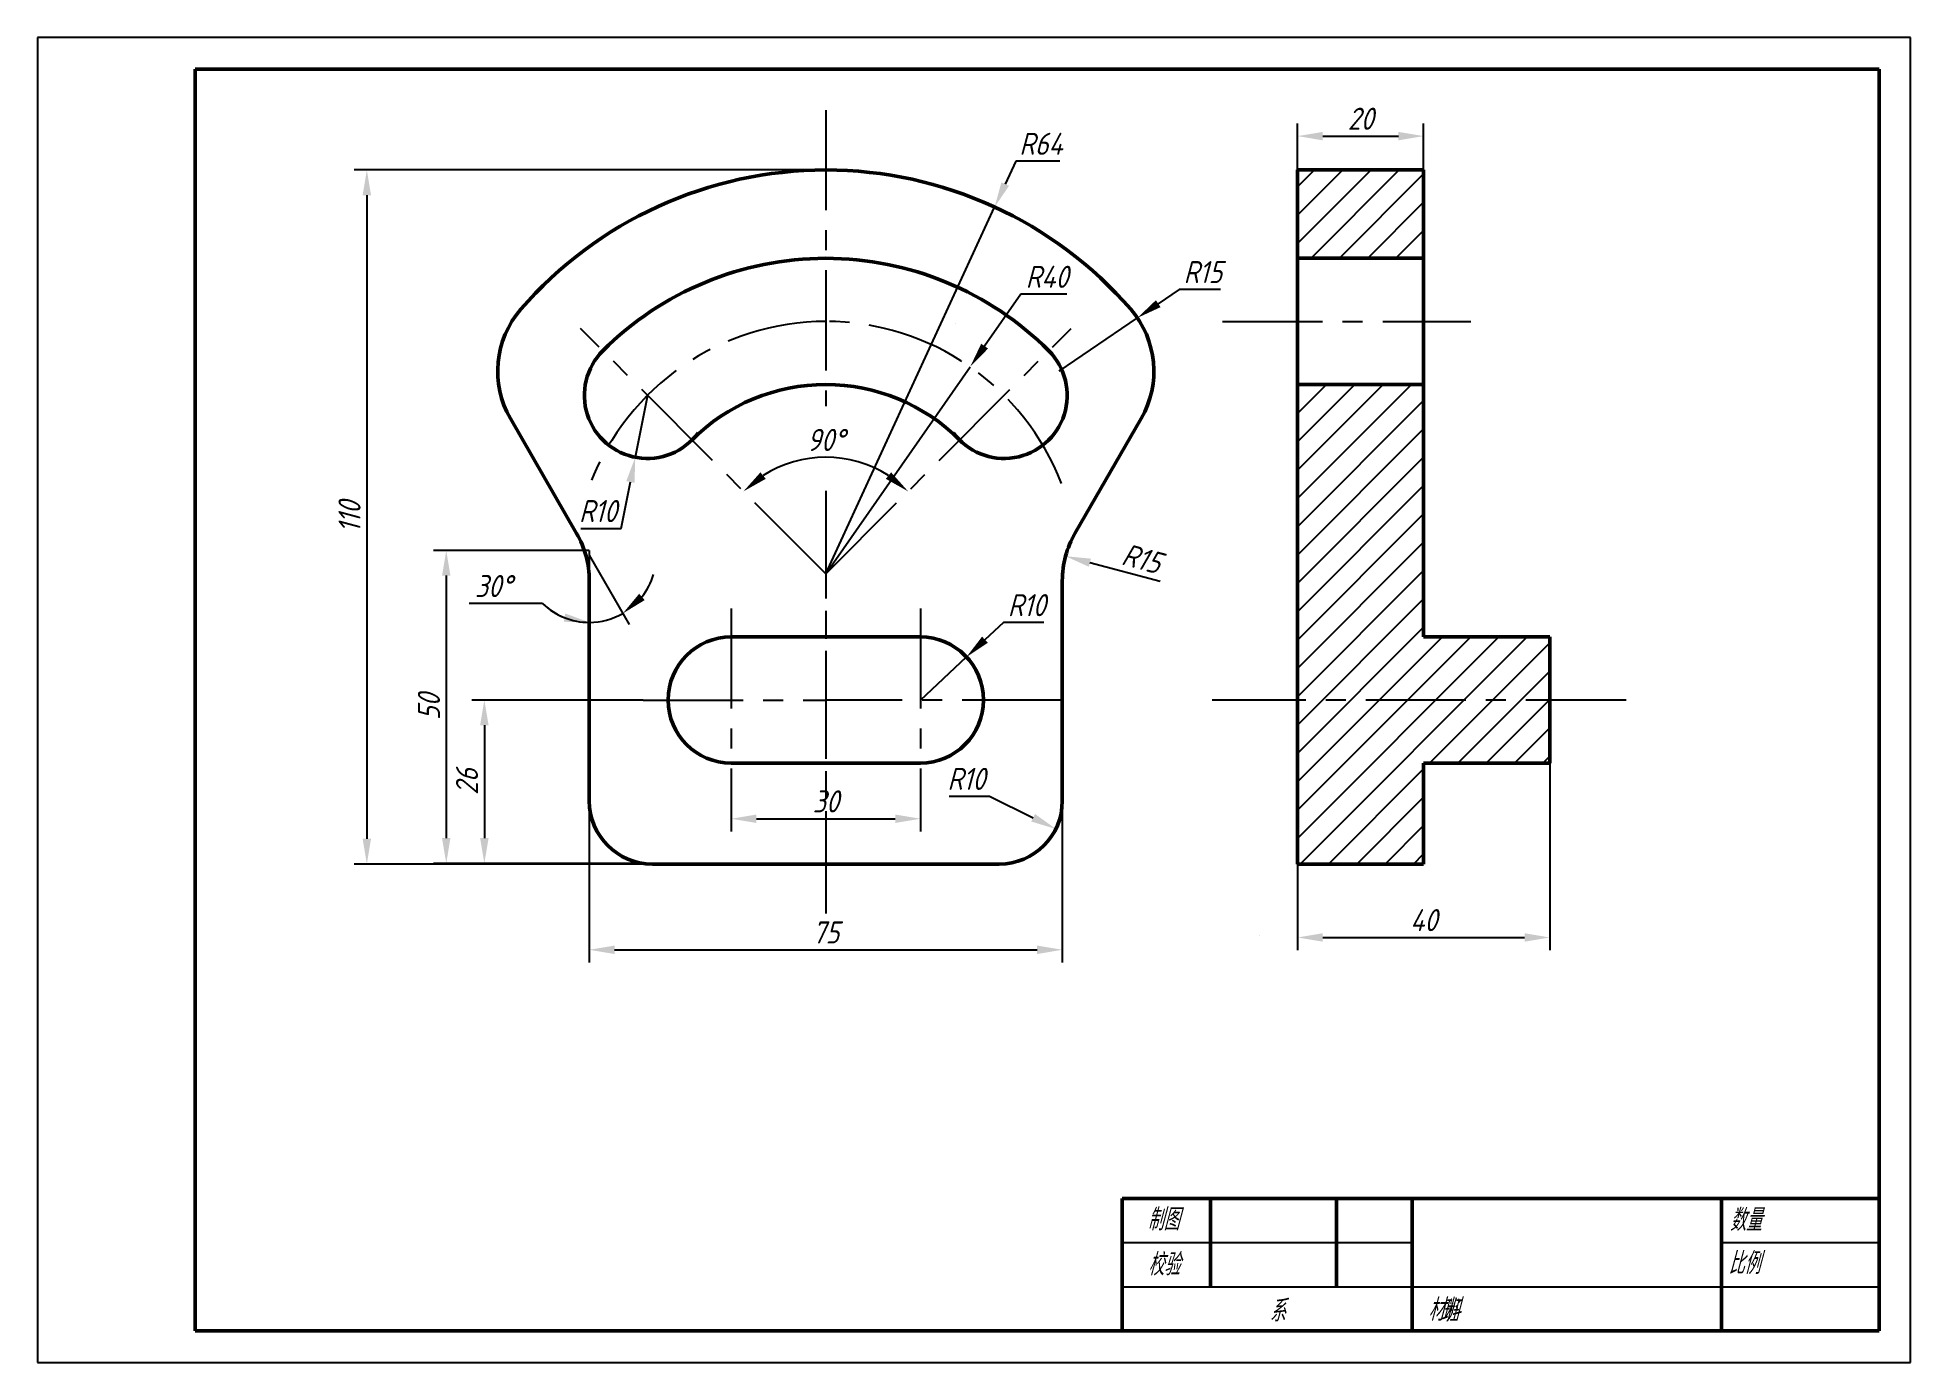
# Model space of a CAD drawing. Header units: millimetres. Extents: x 0 to 297, y 0 to 210.
import ezdxf
from ezdxf.enums import TextEntityAlignment as Align

# ---------------------------------------------------------------- set-up
doc = ezdxf.new("R2010")
doc.units = ezdxf.units.MM
doc.header["$LTSCALE"] = 0.5
doc.linetypes.add('CENTER', pattern=[50.8, 31.75, -6.35, 6.35, -6.35])
doc.linetypes.add('DASHED', pattern=[19.05, 12.7, -6.35])
for name, color, linetype, lineweight in [('尺寸标注', 7, 'Continuous', 25), ('文字标注', 7, 'Continuous', 25), ('点画线', 1, 'CENTER', 25), ('粗实线', 7, 'Continuous', 50), ('细实线', 3, 'Continuous', 25), ('虚线', 2, 'DASHED', 25)]:
    doc.layers.add(name, color=color, linetype=linetype, lineweight=lineweight)
doc.styles.add('国标汉字3.5', font='gbeitc.shx', dxfattribs={"height": 3.5, "bigfont": 'gbcbig.shx'})
doc.dimstyles.new('国标尺寸', dxfattribs={"dimtxt": 3.5, "dimasz": 4, "dimexe": 2, "dimexo": 0, "dimgap": 1, "dimtad": 1, "dimtoh": 1, "dimdec": 0, "dimdsep": 46, "dimtxsty": '国标汉字3.5', "dimcen": 3.5, "dimaunit": 1, "dimadec": 0, "dimazin": 1, "dimtfac": 1, "dimtdec": 0, "dimtmove": 0, "dimatfit": 3, "dimfxl": 1, "dimarcsym": 2})
doc.dimstyles.new('国标尺寸$2', dxfattribs={"dimtxt": 3.5, "dimasz": 4, "dimexe": 2, "dimexo": 0, "dimgap": 1, "dimtad": 1, "dimtih": 1, "dimtoh": 1, "dimdec": 0, "dimdsep": 46, "dimtxsty": '国标汉字3.5', "dimcen": 3.5, "dimaunit": 1, "dimadec": 0, "dimazin": 1, "dimtfac": 1, "dimtdec": 0, "dimtmove": 0, "dimatfit": 3, "dimfxl": 1, "dimarcsym": 2})

# ---------------------------------------------------------------- blocks, each defined once
blk = doc.blocks.new('*D1')
at = {"layer": 'Defpoints', "color": 0, "transparency": 16777216}
for p in [(110, 92.18), (140, 91.92), (140, 86.18)]:
    blk.add_point(p, dxfattribs=at)
at = {"layer": '尺寸标注', "color": 0, "lineweight": -2, "transparency": 16777216}
for p, q in [((110, 92.18), (110, 84.18)), ((140, 91.92), (140, 84.18)), ((114, 86.18), (136, 86.18))]:
    blk.add_line(p, q, dxfattribs=at)
at = {"layer": '尺寸标注', "color": 0, "transparency": 16777216}
for points in [[(114, 86.85), (114, 85.51), (110, 86.18)], [(136, 86.85), (136, 85.51), (140, 86.18)]]:
    blk.add_solid(points, dxfattribs=at)
at = {"layer": '尺寸标注', "color": 0, "transparency": 16777216, "insert": (125, 88.93), "char_height": 3.5, "attachment_point": 5, "style": '国标汉字3.5'}
blk.add_mtext('30', dxfattribs=at)
blk = doc.blocks.new('*D2')
at = {"layer": 'Defpoints', "color": 0, "transparency": 16777216}
for p in [(87.5, 89), (162.5, 89), (162.5, 65.41)]:
    blk.add_point(p, dxfattribs=at)
at = {"layer": '尺寸标注', "color": 0, "lineweight": -2, "transparency": 16777216}
for p, q in [((87.5, 89), (87.5, 63.41)), ((162.5, 89), (162.5, 63.41)), ((91.5, 65.41), (158.5, 65.41))]:
    blk.add_line(p, q, dxfattribs=at)
at = {"layer": '尺寸标注', "color": 0, "transparency": 16777216}
for points in [[(91.5, 66.08), (91.5, 64.74), (87.5, 65.41)], [(158.5, 66.08), (158.5, 64.74), (162.5, 65.41)]]:
    blk.add_solid(points, dxfattribs=at)
at = {"layer": '尺寸标注', "color": 0, "transparency": 16777216, "insert": (125, 68.16), "char_height": 3.5, "attachment_point": 5, "style": '国标汉字3.5'}
blk.add_mtext('75', dxfattribs=at)
blk = doc.blocks.new('*D3')
at = {"layer": 'Defpoints', "color": 0, "transparency": 16777216}
for p in [(96.02, 105), (70.86, 79.11), (96.02, 79.11)]:
    blk.add_point(p, dxfattribs=at)
at = {"layer": '尺寸标注', "color": 0, "lineweight": -2, "transparency": 16777216}
for p, q in [((96.02, 105), (68.86, 105)), ((70.86, 101), (70.86, 83.11)), ((96.02, 79.11), (68.86, 79.11))]:
    blk.add_line(p, q, dxfattribs=at)
at = {"layer": '尺寸标注', "color": 0, "transparency": 16777216}
for points in [[(70.19, 101), (71.53, 101), (70.86, 105)], [(70.19, 83.11), (71.53, 83.11), (70.86, 79.11)]]:
    blk.add_solid(points, dxfattribs=at)
at = {"layer": '尺寸标注', "color": 0, "transparency": 16777216, "insert": (68.11, 92.06), "char_height": 3.5, "attachment_point": 5, "rotation": 90, "style": '国标汉字3.5'}
blk.add_mtext('26', dxfattribs=at)
blk = doc.blocks.new('*D4')
at = {"layer": 'Defpoints', "color": 0, "transparency": 16777216}
for p in [(87.5, 128.71), (64.82, 79.11), (87.5, 79.11)]:
    blk.add_point(p, dxfattribs=at)
at = {"layer": '尺寸标注', "color": 0, "lineweight": -2, "transparency": 16777216}
for p, q in [((87.5, 128.71), (62.82, 128.71)), ((64.82, 124.71), (64.82, 83.11)), ((87.5, 79.11), (62.82, 79.11))]:
    blk.add_line(p, q, dxfattribs=at)
at = {"layer": '尺寸标注', "color": 0, "transparency": 16777216}
for points in [[(64.15, 124.71), (65.48, 124.71), (64.82, 128.71)], [(64.15, 83.11), (65.48, 83.11), (64.82, 79.11)]]:
    blk.add_solid(points, dxfattribs=at)
at = {"layer": '尺寸标注', "color": 0, "transparency": 16777216, "insert": (62.07, 103.91), "char_height": 3.5, "attachment_point": 5, "rotation": 90, "style": '国标汉字3.5'}
blk.add_mtext('50', dxfattribs=at)
blk = doc.blocks.new('*D5')
at = {"layer": 'Defpoints', "color": 0, "transparency": 16777216}
for p in [(125, 189), (52.23, 79), (125, 79)]:
    blk.add_point(p, dxfattribs=at)
at = {"layer": '尺寸标注', "color": 0, "lineweight": -2, "transparency": 16777216}
for p, q in [((125, 189), (50.23, 189)), ((52.23, 185), (52.23, 83)), ((125, 79), (50.23, 79))]:
    blk.add_line(p, q, dxfattribs=at)
at = {"layer": '尺寸标注', "color": 0, "transparency": 16777216}
for points in [[(51.56, 185), (52.89, 185), (52.23, 189)], [(51.56, 83), (52.89, 83), (52.23, 79)]]:
    blk.add_solid(points, dxfattribs=at)
at = {"layer": '尺寸标注', "color": 0, "transparency": 16777216, "insert": (49.48, 134), "char_height": 3.5, "attachment_point": 5, "rotation": 90, "style": '国标汉字3.5'}
blk.add_mtext('110', dxfattribs=at)
blk = doc.blocks.new('*D6')
at = {"layer": 'Defpoints', "color": 0, "transparency": 16777216}
for p in [(151.77, 183.13), (125, 125)]:
    blk.add_point(p, dxfattribs=at)
at = {"layer": '尺寸标注', "color": 0, "lineweight": -2, "transparency": 16777216}
for p, q in [((155.12, 190.4), (153.45, 186.76)), ((162.1, 190.4), (155.12, 190.4)), ((125, 125), (151.77, 183.13))]:
    blk.add_line(p, q, dxfattribs=at)
at = {"layer": '尺寸标注', "color": 0, "transparency": 16777216}
blk.add_solid([(152.84, 187.04), (154.05, 186.48), (151.77, 183.13)], dxfattribs=at)
at = {"layer": '尺寸标注', "color": 0, "transparency": 16777216, "insert": (159.11, 193.15), "char_height": 3.5, "attachment_point": 5, "style": '国标汉字3.5'}
blk.add_mtext('R64', dxfattribs=at)
blk = doc.blocks.new('*D7')
at = {"layer": 'Defpoints', "color": 0, "transparency": 16777216}
for p in [(147.89, 157.8), (125, 125)]:
    blk.add_point(p, dxfattribs=at)
at = {"layer": '尺寸标注', "color": 0, "lineweight": -2, "transparency": 16777216}
for p, q in [((155.94, 169.32), (150.18, 161.08)), ((163.21, 169.32), (155.94, 169.32)), ((125, 125), (147.89, 157.8))]:
    blk.add_line(p, q, dxfattribs=at)
at = {"layer": '尺寸标注', "color": 0, "transparency": 16777216}
blk.add_solid([(149.64, 161.46), (150.73, 160.7), (147.89, 157.8)], dxfattribs=at)
at = {"layer": '尺寸标注', "color": 0, "transparency": 16777216, "insert": (160.07, 172.07), "char_height": 3.5, "attachment_point": 5, "style": '国标汉字3.5'}
blk.add_mtext('R40', dxfattribs=at)
blk = doc.blocks.new('*D8')
at = {"layer": 'Defpoints', "color": 0, "transparency": 16777216}
for p in [(96.72, 153.28), (94.79, 143.47)]:
    blk.add_point(p, dxfattribs=at)
at = {"layer": '尺寸标注', "color": 0, "lineweight": -2, "transparency": 16777216}
for p, q in [((96.72, 153.28), (94.79, 143.47)), ((92.57, 132.19), (94.02, 139.55)), ((86.17, 132.19), (92.57, 132.19))]:
    blk.add_line(p, q, dxfattribs=at)
at = {"layer": '尺寸标注', "color": 0, "transparency": 16777216}
blk.add_solid([(93.36, 139.68), (94.67, 139.42), (94.79, 143.47)], dxfattribs=at)
at = {"layer": '尺寸标注', "color": 0, "transparency": 16777216, "insert": (88.87, 134.94), "char_height": 3.5, "attachment_point": 5, "style": '国标汉字3.5'}
blk.add_mtext('R10', dxfattribs=at)
blk = doc.blocks.new('*D9')
at = {"layer": 'Defpoints', "color": 0, "transparency": 16777216}
for p in [(174.41, 165.56), (162.02, 157.1)]:
    blk.add_point(p, dxfattribs=at)
at = {"layer": '尺寸标注', "color": 0, "lineweight": -2, "transparency": 16777216}
for p, q in [((181.02, 170.07), (177.71, 167.81)), ((187.56, 170.07), (181.02, 170.07)), ((162.02, 157.1), (174.41, 165.56))]:
    blk.add_line(p, q, dxfattribs=at)
at = {"layer": '尺寸标注', "color": 0, "transparency": 16777216}
blk.add_solid([(177.34, 168.36), (178.09, 167.26), (174.41, 165.56)], dxfattribs=at)
at = {"layer": '尺寸标注', "color": 0, "transparency": 16777216, "insert": (184.79, 172.82), "char_height": 3.5, "attachment_point": 5, "style": '国标汉字3.5'}
blk.add_mtext('R15', dxfattribs=at)
blk = doc.blocks.new('*D10')
at = {"layer": 'Defpoints', "color": 0, "transparency": 16777216}
for p in [(163.01, 127.79), (177.5, 123.91)]:
    blk.add_point(p, dxfattribs=at)
at = {"layer": '尺寸标注', "color": 0, "lineweight": -2, "transparency": 16777216}
blk.add_line((178.02, 123.77), (166.87, 126.76), dxfattribs=at)
at = {"layer": '尺寸标注', "color": 0, "transparency": 16777216}
blk.add_solid([(167.05, 127.4), (166.7, 126.12), (163.01, 127.79)], dxfattribs=at)
at = {"layer": '尺寸标注', "color": 0, "transparency": 16777216, "insert": (175.09, 127.4), "char_height": 3.5, "attachment_point": 5, "rotation": 345, "style": '国标汉字3.5'}
blk.add_mtext('R15', dxfattribs=at)
blk = doc.blocks.new('*D11')
at = {"layer": 'Defpoints', "color": 0, "transparency": 16777216}
for p in [(147.31, 111.82), (140, 105)]:
    blk.add_point(p, dxfattribs=at)
at = {"layer": '尺寸标注', "color": 0, "lineweight": -2, "transparency": 16777216}
for p, q in [((153.16, 117.28), (150.24, 114.55)), ((159.56, 117.28), (153.16, 117.28)), ((140, 105), (147.31, 111.82))]:
    blk.add_line(p, q, dxfattribs=at)
at = {"layer": '尺寸标注', "color": 0, "transparency": 16777216}
blk.add_solid([(149.78, 115.04), (150.69, 114.06), (147.31, 111.82)], dxfattribs=at)
at = {"layer": '尺寸标注', "color": 0, "transparency": 16777216, "insert": (156.86, 120.03), "char_height": 3.5, "attachment_point": 5, "style": '国标汉字3.5'}
blk.add_mtext('R10', dxfattribs=at)
blk = doc.blocks.new('*D12')
at = {"layer": 'Defpoints', "color": 0, "transparency": 16777216}
for p in [(152.5, 89), (161.47, 84.57)]:
    blk.add_point(p, dxfattribs=at)
at = {"layer": '尺寸标注', "color": 0, "lineweight": -2, "transparency": 16777216}
for p, q in [((144.58, 89.75), (150.98, 89.75)), ((150.98, 89.75), (157.88, 86.34))]:
    blk.add_line(p, q, dxfattribs=at)
at = {"layer": '尺寸标注', "color": 0, "transparency": 16777216}
blk.add_solid([(158.17, 86.94), (157.58, 85.74), (161.47, 84.57)], dxfattribs=at)
at = {"layer": '尺寸标注', "color": 0, "transparency": 16777216, "insert": (147.28, 92.5), "char_height": 3.5, "attachment_point": 5, "style": '国标汉字3.5'}
blk.add_mtext('R10', dxfattribs=at)
blk = doc.blocks.new('*D13')
at = {"layer": 'Defpoints', "color": 0, "transparency": 16777216}
for p in [(86.11, 163.89), (163.89, 163.89), (129.78, 142.84), (125, 125), (125, 125)]:
    blk.add_point(p, dxfattribs=at)
at = {"layer": '尺寸标注', "color": 0, "lineweight": -2, "transparency": 16777216}
blk.add_arc((125, 125), 18.47, 57.4334, 122.5666, dxfattribs=at)
at = {"layer": '尺寸标注', "color": 0, "transparency": 16777216}
for points in [[(115.48, 140.05), (114.64, 141.08), (111.94, 138.06)], [(135.36, 141.08), (134.52, 140.05), (138.06, 138.06)]]:
    blk.add_solid(points, dxfattribs=at)
at = {"layer": '尺寸标注', "color": 0, "transparency": 16777216, "insert": (125, 146.22), "char_height": 3.5, "attachment_point": 5, "style": '国标汉字3.5'}
blk.add_mtext('90°', dxfattribs=at)
blk = doc.blocks.new('*D14')
at = {"layer": 'Defpoints', "color": 0, "transparency": 16777216}
for p in [(74.99, 149.6), (85.49, 131.41), (87.5, 123.91), (91.14, 117.94), (87.5, 89)]:
    blk.add_point(p, dxfattribs=at)
at = {"layer": '尺寸标注', "color": 0, "lineweight": -2, "transparency": 16777216}
for p, q in [((87.5, 127.93), (93.82, 116.99)), ((80.09, 120.31), (68.47, 120.31))]:
    blk.add_line(p, q, dxfattribs=at)
for start, end in [(321.6825, 343.3651), (225.8058, 270), (226.6349, 248.3175), (270, 300)]:
    blk.add_arc((87.5, 127.93), 10.63, start, end, dxfattribs=at)
at = {"layer": '尺寸标注', "color": 0, "transparency": 16777216}
for points in [[(96.28, 120.83), (95.41, 121.84), (92.82, 118.72)], [(83.7, 118.71), (83.45, 117.4), (87.5, 117.3)]]:
    blk.add_solid(points, dxfattribs=at)
at = {"layer": '尺寸标注', "color": 0, "transparency": 16777216, "insert": (72.28, 123.06), "char_height": 3.5, "attachment_point": 5, "style": '国标汉字3.5'}
blk.add_mtext('30°', dxfattribs=at)
blk = doc.blocks.new('*D15')
at = {"layer": 'Defpoints', "color": 0, "transparency": 16777216}
for p in [(219.8, 194.37), (199.8, 189), (219.8, 189)]:
    blk.add_point(p, dxfattribs=at)
at = {"layer": '尺寸标注', "color": 0, "lineweight": -2, "transparency": 16777216}
for p, q in [((199.8, 189), (199.8, 196.37)), ((219.8, 189), (219.8, 196.37)), ((203.8, 194.37), (215.8, 194.37))]:
    blk.add_line(p, q, dxfattribs=at)
at = {"layer": '尺寸标注', "color": 0, "transparency": 16777216}
for points in [[(203.8, 195.03), (203.8, 193.7), (199.8, 194.37)], [(215.8, 195.03), (215.8, 193.7), (219.8, 194.37)]]:
    blk.add_solid(points, dxfattribs=at)
at = {"layer": '尺寸标注', "color": 0, "transparency": 16777216, "insert": (209.8, 197.12), "char_height": 3.5, "attachment_point": 5, "style": '国标汉字3.5'}
blk.add_mtext('20', dxfattribs=at)
blk = doc.blocks.new('*D16')
at = {"layer": 'Defpoints', "color": 0, "transparency": 16777216}
for p in [(199.8, 105), (239.8, 105), (239.8, 67.36)]:
    blk.add_point(p, dxfattribs=at)
at = {"layer": '尺寸标注', "color": 0, "lineweight": -2, "transparency": 16777216}
for p, q in [((199.8, 105), (199.8, 65.36)), ((239.8, 105), (239.8, 65.36)), ((203.8, 67.36), (235.8, 67.36))]:
    blk.add_line(p, q, dxfattribs=at)
at = {"layer": '尺寸标注', "color": 0, "transparency": 16777216}
for points in [[(203.8, 68.03), (203.8, 66.7), (199.8, 67.36)], [(235.8, 68.03), (235.8, 66.7), (239.8, 67.36)]]:
    blk.add_solid(points, dxfattribs=at)
at = {"layer": '尺寸标注', "color": 0, "transparency": 16777216, "insert": (219.8, 70.11), "char_height": 3.5, "attachment_point": 5, "style": '国标汉字3.5'}
blk.add_mtext('40', dxfattribs=at)

msp = doc.modelspace()

# ---------------------------------------------------------------- hatches: boundary and pattern name
at = {"layer": '点画线'}
h = msp.add_hatch(dxfattribs=at)
h.set_pattern_fill('ANSI31', color=256)
h.paths.add_polyline_path([(219.8, 189), (199.8, 189), (199.8, 175), (219.8, 175)])
h.paths.add_polyline_path([(219.8, 155), (199.8, 155), (199.8, 105), (239.8, 105), (239.8, 115), (219.8, 115)])
h.paths.add_polyline_path([(219.8, 95), (239.8, 95), (239.8, 105), (199.8, 105), (199.8, 79), (219.8, 79)])

# ---------------------------------------------------------------- linework, layer by layer
for p, q in [((125, 198.5), (125, 151.56)), ((125, 125), (86.11, 163.89)), ((125, 125), (163.89, 163.89)), ((187.9, 165), (227.28, 165)), ((125, 138.17), (125, 71.15)), ((125, 136.94), (125, 71.15)), ((110, 119.52), (110, 86.18)), ((140, 119.52), (140, 86.18)), ((96.02, 105), (125, 105)), ((162.5, 105), (125, 105)), ((251.89, 105), (186.26, 105))]:
    msp.add_line(p, q, dxfattribs=at)
for start, end in [(90, 159.0512), (20.9488, 90)]:
    msp.add_arc((125, 125), 40, start, end, dxfattribs=at)
at = {"layer": '粗实线'}
for p, q in [((292, 205), (25, 205)), ((25, 205), (25, 5)), ((292, 5), (292, 205)), ((199.8, 189), (219.8, 189)), ((199.8, 189), (199.8, 79)), ((219.8, 189), (219.8, 115)), ((199.8, 175), (219.8, 175)), ((145.6, 164.62), (145.6, 164.62)), ((199.8, 155), (219.8, 155)), ((85.49, 131.41), (74.99, 149.6)), ((164.51, 131.41), (175.01, 149.6)), ((87.5, 123.91), (87.5, 89)), ((162.5, 123.91), (162.5, 89)), ((110, 115), (125, 115)), ((140, 115), (125, 115)), ((125, 115), (140, 115)), ((219.8, 115), (239.8, 115)), ((239.8, 115), (239.8, 95)), ((110, 95), (125, 95)), ((140, 95), (125, 95)), ((125, 95), (140, 95)), ((219.8, 95), (239.8, 95)), ((219.8, 95), (219.8, 79)), ((97.5, 79), (125, 79)), ((152.5, 79), (125, 79)), ((219.8, 79), (199.8, 79)), ((193.72, 67.71), (193.72, 67.71)), ((172, 5), (172, 26)), ((172, 26), (292, 26)), ((186, 12), (186, 26)), ((206, 12), (206, 26)), ((218, 5), (218, 26)), ((267, 5), (267, 26)), ((25, 5), (292, 5))]:
    msp.add_line(p, q, dxfattribs=at)
for centre, radius, start, end in [((125, 125), 64, 90, 139.071), ((125, 125), 64, 40.929, 90), ((125, 125), 50, 90, 135), ((125, 125), 50, 45, 90), ((87.98, 157.1), 15, 139.071, 210), ((162.02, 157.1), 15, 330, 40.929), ((96.72, 153.28), 10, 135, 323.5098), ((153.28, 153.28), 10, 216.4902, 45), ((125, 125), 30, 90, 135), ((125, 125), 30, 45, 90), ((72.5, 123.91), 15, 0, 30), ((177.5, 123.91), 15, 150, 180), ((110, 105), 10, 90, 270), ((140, 105), 10, 270, 90), ((97.5, 89), 10, 180, 270), ((152.5, 89), 10, 270, 0)]:
    msp.add_arc(centre, radius, start, end, dxfattribs=at)
at = {"layer": '细实线'}
for p, q in [((297, 210), (0, 210)), ((0, 210), (0, 0)), ((297, 0), (297, 210)), ((172, 19), (218, 19)), ((267, 19), (292, 19)), ((172, 12), (292, 12)), ((0, 0), (297, 0))]:
    msp.add_line(p, q, dxfattribs=at)
at = {"layer": '虚线'}
msp.add_line((87.5, 128.71), (87.5, 123.91), dxfattribs=at)

# ---------------------------------------------------------------- texts
at = {"layer": '文字标注', "style": '国标汉字3.5'}
msp.add_text('制图', height=3.5, dxfattribs=at).set_placement((178.52, 20.93), align=Align.CENTER)
for s, p in [('数量', (268.34, 20.85)), ('比例', (268.1, 14)), ('系             班', (195.35, 6.46)), ('材料', (220.51, 6.61))]:
    msp.add_text(s, height=3.5, dxfattribs=at).set_placement(p)
msp.add_text('校验', height=3.5, dxfattribs=at).set_placement((178.59, 15.74), align=Align.MIDDLE)

# ---------------------------------------------------------------- dimensions: what is measured, and where the dimension line sits
at = {"layer": '尺寸标注'}
for base, p1, p2, picture, middle in [((219.8, 194.37), (199.8, 189), (219.8, 189), '*D15', (209.8, 197.12)), ((239.8, 67.36), (199.8, 105), (239.8, 105), '*D16', (219.8, 70.11)), ((140, 86.18), (110, 92.18), (140, 91.92), '*D1', (125, 88.93)), ((162.5, 65.41), (87.5, 89), (162.5, 89), '*D2', (125, 68.16))]:
    dim = msp.add_linear_dim(base=base, p1=p1, p2=p2, dimstyle='国标尺寸', dxfattribs=at)
    dim.commit()
    dim.dimension.update_dxf_attribs({"geometry": picture, "text_midpoint": middle})
for center, mpoint, picture, middle in [((125, 125), (151.77, 183.13), '*D6', (159.11, 193.15)), ((162.02, 157.1), (174.41, 165.56), '*D9', (184.79, 172.82)), ((96.72, 153.28), (94.79, 143.47), '*D8', (88.87, 134.94)), ((140, 105), (147.31, 111.82), '*D11', (156.86, 120.03))]:
    dim = msp.add_radius_dim(center=center, mpoint=mpoint, dimstyle='国标尺寸', dxfattribs=at)
    dim.commit()
    dim.dimension.update_dxf_attribs({"geometry": picture, "text_midpoint": middle})
for base, p1, p2, picture, middle in [((52.23, 79), (125, 189), (125, 79), '*D5', (49.48, 134)), ((64.82, 79.11), (87.5, 128.71), (87.5, 79.11), '*D4', (62.07, 103.91)), ((70.86, 79.11), (96.02, 105), (96.02, 79.11), '*D3', (68.11, 92.06))]:
    dim = msp.add_linear_dim(base=base, p1=p1, p2=p2, angle=90, dimstyle='国标尺寸', dxfattribs=at)
    dim.commit()
    dim.dimension.update_dxf_attribs({"geometry": picture, "text_midpoint": middle})
for center, mpoint, picture, middle in [((125, 125), (147.89, 157.8), '*D7', (160.07, 169.32)), ((177.5, 123.91), (163.01, 127.79), '*D10', (174.38, 124.75)), ((152.5, 89), (161.47, 84.57), '*D12', (147.28, 89.75))]:
    dim = msp.add_radius_dim(center=center, mpoint=mpoint, dimstyle='国标尺寸', dxfattribs=at)
    dim.commit()
    dim.dimension.update_dxf_attribs({"geometry": picture, "text_midpoint": middle, "dimtype": 164})
for base, line1, line2, picture, middle in [((129.78, 142.84), ((125, 125), (163.89, 163.89)), ((125, 125), (86.11, 163.89)), '*D13', (125, 146.22)), ((91.14, 117.94), ((87.5, 123.91), (87.5, 89)), ((85.49, 131.41), (74.99, 149.6)), '*D14', (72.28, 123.06))]:
    dim = msp.add_angular_dim_2l(base=base, line1=line1, line2=line2, dimstyle='国标尺寸$2', dxfattribs=at)
    dim.commit()
    dim.dimension.update_dxf_attribs({"geometry": picture, "text_midpoint": middle})

doc.saveas('drawing.dxf')
